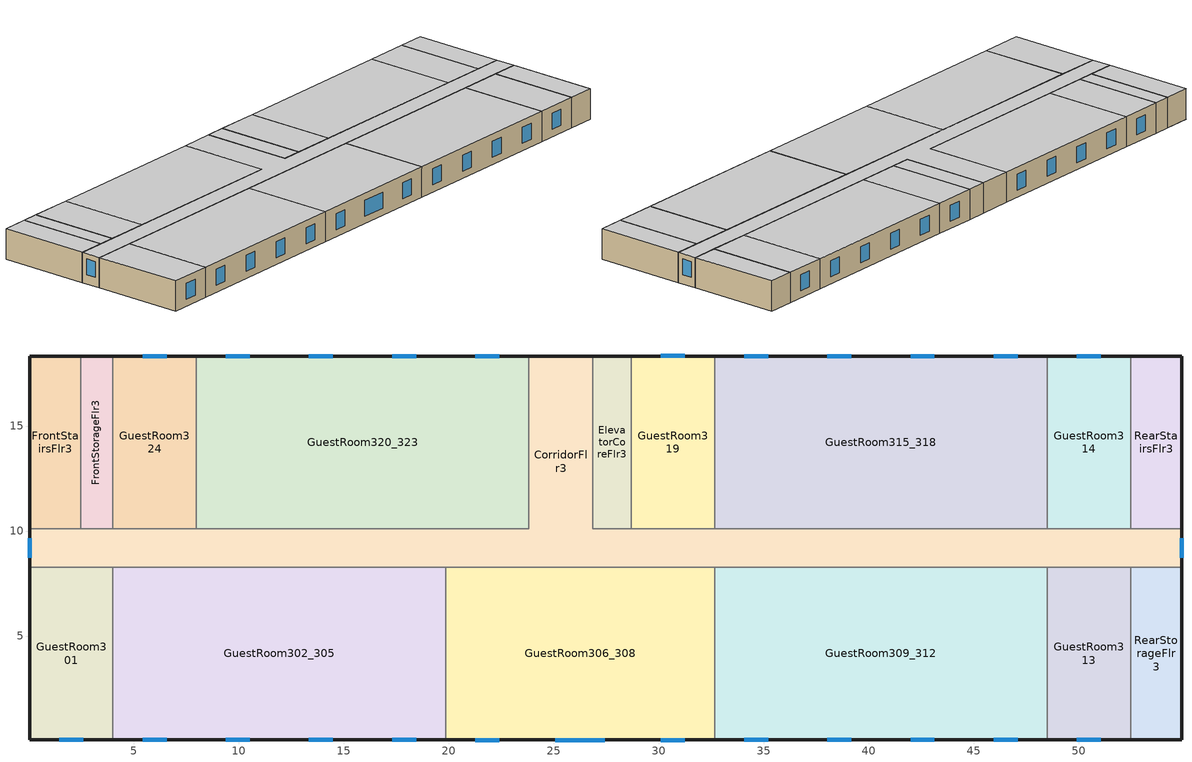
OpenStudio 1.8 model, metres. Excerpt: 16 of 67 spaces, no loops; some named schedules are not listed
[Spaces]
GuestRoom302_305
 floor to GuestRoom202_205: 19.86,8.28 19.86,0.05 4.01,0.05 4.01,8.28 z6.1
 wall outside: 4.01,0.05 19.86,0.05 z6.1:8.84
 wall to CorridorFlr3: 19.86,8.28 4.01,8.28 z6.1:8.84
 wall to GuestRoom301: 4.01,8.28 4.01,0.05 z6.1:8.84
 wall to GuestRoom306_308: 19.86,0.05 19.86,8.28 z6.1:8.84
 window: 17.31,0.05 18.45,0.05 / 9.39,0.05 10.52,0.05 / 13.35,0.05 14.49,0.05 / 5.42,0.05 6.56,0.05 z6.75:8.19
 ceiling to GuestRoom402_405: 19.86,0.05 19.86,8.28 4.01,8.28 4.01,0.05 z8.84
GuestRoom319
 floor to GuestRoom219: 32.66,18.34 32.66,10.11 28.7,10.11 28.7,18.34 z6.1
 wall outside: 32.66,18.34 28.7,18.34 z6.1:8.84
 wall to GuestRoom315_318: 32.66,10.11 32.66,18.34 z6.1:8.84
 wall to ElevatorCoreFlr3: 28.7,18.34 28.7,10.11 z6.1:8.84
 wall to CorridorFlr3: 28.7,10.11 32.66,10.11 z6.1:8.84
 window: 31.25,18.34 30.11,18.34 z6.75:8.19
 ceiling to GuestRoom419: 32.66,10.11 32.66,18.34 28.7,18.34 28.7,10.11 z8.84
GuestRoom309_312
 floor to GuestRoom209_212: 48.51,8.28 48.51,0.05 32.66,0.05 32.66,8.28 z6.1
 wall outside: 32.66,0.05 48.51,0.05 z6.1:8.84
 wall to GuestRoom313: 48.51,0.05 48.51,8.28 z6.1:8.84
 wall to CorridorFlr3: 48.51,8.28 32.66,8.28 z6.1:8.84
 wall to GuestRoom306_308: 32.66,8.28 32.66,0.05 z6.1:8.84
 window: 42,0.05 43.14,0.05 / 34.07,0.05 35.21,0.05 / 38.04,0.05 39.18,0.05 / 45.96,0.05 47.1,0.05 z6.75:8.19
 ceiling to GuestRoom409_412: 48.51,0.05 48.51,8.28 32.66,8.28 32.66,0.05 z8.84
ElevatorCoreFlr3
 floor to ElevatorCoreFlr2: 28.7,18.34 28.7,10.11 26.87,10.11 26.87,18.34 z6.1
 wall outside: 28.7,18.34 26.87,18.34 z6.1:8.84
 wall to CorridorFlr3: 26.87,18.34 26.87,10.11 28.7,10.11 z6.1:8.84
 ceiling to ElevatorCoreFlr4: 28.7,10.11 28.7,18.34 26.87,18.34 26.87,10.11 z8.84
FrontStairsFlr3
 floor to FrontStairsFlr2: 2.49,18.34 2.49,10.11 0.05,10.11 0.05,18.34 z6.1
 wall outside: 2.49,18.34 0.05,18.34 0.05,10.11 z6.1:8.84
 wall to CorridorFlr3: 0.05,10.11 2.49,10.11 z6.1:8.84
 wall to FrontStorageFlr3: 2.49,10.11 2.49,18.34 z6.1:8.84
 ceiling to FrontStairsFlr4: 2.49,10.11 2.49,18.34 0.05,18.34 0.05,10.11 z8.84
GuestRoom315_318
 floor to GuestRoom215_218: 48.51,18.34 48.51,10.11 32.66,10.11 32.66,18.34 z6.1
 wall outside: 48.51,18.34 32.66,18.34 z6.1:8.84
 wall to GuestRoom314: 48.51,10.11 48.51,18.34 z6.1:8.84
 wall to CorridorFlr3: 32.66,10.11 48.51,10.11 z6.1:8.84
 window: 39.18,18.34 38.04,18.34 / 47.1,18.34 45.96,18.34 / 35.21,18.34 34.07,18.34 / 43.14,18.34 42,18.34 z6.75:8.19
 ceiling to GuestRoom415_418: 48.51,10.11 48.51,18.34 32.66,18.34 32.66,10.11 z8.84
CorridorFlr3
 floor to CorridorFlr2: 26.87,18.34 26.87,10.11 54.91,10.11 54.91,8.28 0.05,8.28 0.05,10.11 23.82,10.11 23.82,18.34 z6.1
 wall outside: 54.91,8.28 54.91,10.11 / 0.05,10.11 0.05,8.28 / 26.87,18.34 23.82,18.34 z6.1:8.84
 wall to FrontStorageFlr3: 4.01,10.11 2.49,10.11 z6.1:8.84
 wall to GuestRoom324: 7.97,10.11 4.01,10.11 z6.1:8.84
 wall to GuestRoom320_323: 23.82,18.34 23.82,10.11 7.97,10.11 z6.1:8.84
 wall to GuestRoom314: 52.47,10.11 48.51,10.11 z6.1:8.84
 wall to RearStairsFlr3: 54.91,10.11 52.47,10.11 z6.1:8.84
 wall to RearStorageFlr3: 52.47,8.28 54.91,8.28 z6.1:8.84
 wall to GuestRoom301: 0.05,8.28 4.01,8.28 z6.1:8.84
 wall to GuestRoom306_308: 19.86,8.28 32.66,8.28 z6.1:8.84
 wall to GuestRoom313: 48.51,8.28 52.47,8.28 z6.1:8.84
 window: 54.91,8.73 54.91,9.66 / 0.05,9.66 0.05,8.73 z6.94:8.36
 ceiling to CorridorFlr4: 54.91,8.28 54.91,10.11 26.87,10.11 26.87,18.34 23.82,18.34 23.82,10.11 0.05,10.11 0.05,8.28 z8.84
GuestRoom320_323
 floor to GuestRoom220_223: 23.82,18.34 23.82,10.11 7.97,10.11 7.97,18.34 z6.1
 wall outside: 23.82,18.34 7.97,18.34 z6.1:8.84
 wall to GuestRoom324: 7.97,18.34 7.97,10.11 z6.1:8.84
 window: 18.45,18.34 17.31,18.34 / 10.52,18.34 9.39,18.34 / 22.41,18.34 21.27,18.34 / 14.49,18.34 13.35,18.34 z6.75:8.19
 ceiling to GuestRoom420_423: 23.82,10.11 23.82,18.34 7.97,18.34 7.97,10.11 z8.84
RearStorageFlr3
 floor to RearStorageFlr2: 54.91,8.28 54.91,0.05 52.47,0.05 52.47,8.28 z6.1
 wall outside: 52.47,0.05 54.91,0.05 54.91,8.28 z6.1:8.84
 wall to GuestRoom313: 52.47,8.28 52.47,0.05 z6.1:8.84
 ceiling to RearStorageFlr4: 54.91,0.05 54.91,8.28 52.47,8.28 52.47,0.05 z8.84
FrontStorageFlr3
 floor to FrontStorageFlr2: 4.01,18.34 4.01,10.11 2.49,10.11 2.49,18.34 z6.1
 wall outside: 4.01,18.34 2.49,18.34 z6.1:8.84
 wall to GuestRoom324: 4.01,10.11 4.01,18.34 z6.1:8.84
 ceiling to FrontStorageFlr4: 4.01,10.11 4.01,18.34 2.49,18.34 2.49,10.11 z8.84
RearStairsFlr3
 floor to RearStairsFlr2: 54.91,18.34 54.91,10.11 52.47,10.11 52.47,18.34 z6.1
 wall outside: 54.91,10.11 54.91,18.34 52.47,18.34 z6.1:8.84
 wall to GuestRoom314: 52.47,18.34 52.47,10.11 z6.1:8.84
 ceiling to RearStairsFlr4: 54.91,10.11 54.91,18.34 52.47,18.34 52.47,10.11 z8.84
GuestRoom306_308
 floor to GuestRoom206_208: 32.66,8.28 32.66,0.05 19.86,0.05 19.86,8.28 z6.1
 wall outside: 19.86,0.05 32.66,0.05 z6.1:8.84
 window: 25.08,0.05 27.44,0.05 / 30.11,0.05 31.25,0.05 / 21.27,0.05 22.41,0.05 z6.75:8.19
 ceiling to GuestRoom406_408: 32.66,0.05 32.66,8.28 19.86,8.28 19.86,0.05 z8.84
GuestRoom314
 floor to GuestRoom214: 52.47,18.34 52.47,10.11 48.51,10.11 48.51,18.34 z6.1
 wall outside: 52.47,18.34 48.51,18.34 z6.1:8.84
 window: 51.06,18.34 49.92,18.34 z6.75:8.19
 ceiling to GuestRoom414: 52.47,10.11 52.47,18.34 48.51,18.34 48.51,10.11 z8.84
GuestRoom301
 floor to GuestRoom201: 4.01,8.28 4.01,0.05 0.05,0.05 0.05,8.28 z6.1
 wall outside: 0.05,8.28 0.05,0.05 4.01,0.05 z6.1:8.84
 window: 1.46,0.05 2.6,0.05 z6.75:8.19
 ceiling to GuestRoom401: 4.01,0.05 4.01,8.28 0.05,8.28 0.05,0.05 z8.84
GuestRoom324
 floor to GuestRoom224: 7.97,18.34 7.97,10.11 4.01,10.11 4.01,18.34 z6.1
 wall outside: 7.97,18.34 4.01,18.34 z6.1:8.84
 window: 6.56,18.34 5.42,18.34 z6.75:8.19
 ceiling to GuestRoom424: 7.97,10.11 7.97,18.34 4.01,18.34 4.01,10.11 z8.84
GuestRoom313
 floor to GuestRoom213: 52.47,8.28 52.47,0.05 48.51,0.05 48.51,8.28 z6.1
 wall outside: 48.51,0.05 52.47,0.05 z6.1:8.84
 window: 49.92,0.05 51.06,0.05 z6.75:8.19
 ceiling to GuestRoom413: 52.47,0.05 52.47,8.28 48.51,8.28 48.51,0.05 z8.84
[Site]
El Paso International Ap  Ut_TX_USA: Latitude {deg}=31.77; Longitude {deg}=-106.5; Time Zone {hr}=-7; Elevation {m}=1186; Terrain=Suburbs
[Building]
90.1-2010-SmallHotel-ASHRAE 169-2006-3B created: 2015-08-18 09:52:40 -0600: North Axis {deg}=180; Default Construction Set=90.1-2010 - SmHotel - ASHRAE 169-2006-3B
[Site:GroundTemperature:BuildingSurface]
20.4, 20.43, 20.56, 20.66, 20.86, 21.06, 21.16, 21.14, 21.08, 20.94, 20.7, 20.52
[Site:WaterMainsTemperature]
Calculation Method=Correlation; Annual Average Outdoor Air Temperature {C}=17.9417; Maximum Difference In Monthly Average Outdoor Air Temperatures {deltaC}=21.1
[SizingPeriod:DesignDay] Barometric Pressure {Pa}=87865; Sky Clearness=0; Rain Indicator=0; Snow Indicator=0; Day of Month=21; Daylight Saving Time Indicator=0; Humidity Indicating Type=Wetbulb; Dry-Bulb Temperature Range Modifier Type=DefaultMultipliers
Name | Maximum Dry-Bulb Temperature {C} | Daily Dry-Bulb Temperature Range {deltaC} | Humidity Indicating Conditions at Maximum Dry-Bulb {BasedOnField A3} | Wind Speed {m/s} | Wind Direction {deg} | Month | Day Type | Solar Model Indicator | ASHRAE Taub | ASHRAE Taud
El Paso International Ap  Ut Ann Clg .4% Condns DB=>MWB | 38.1 | 13 | 18.1 | 3.9 | 280 | 7 | SummerDesignDay | ASHRAETau | 0.605 | 1.547
El Paso International Ap  Ut Ann Htg 99.6% Condns DB | -5.2 | 0 | -5.2 | 2.2 | 20 | 12 | WinterDesignDay | ASHRAEClearSky
[ClimateZones]
Climate Zone Institution Name 1=ASHRAE; Climate Zone Document Name 1=ANSI/ASHRAE Standard 169; Climate Zone Document Year 1=2006; Climate Zone Institution Name 2=CEC; Climate Zone Document Name 2=California Climate Zone Descriptions; Climate Zone Document Year 2=1995
[Material:NoMass] Thermal Absorptance=0.9; Solar Absorptance=0.7
Name | Roughness | Thermal Resistance {m2-K/W} | Visible Absorptance
CP02 CARPET PAD | VeryRough | 0.21648 | 0.8
Typical Insulation R-6.78 | Smooth | 1.19347 | 0.7
Typical Carpet Pad | Smooth | 0.21648 | 0.8
Typical Insulation R-9.73 | Smooth | 1.71283 | 0.7
Typical Insulation R-19.72; Typical Insulation R-19.72 2 | Smooth | 3.4722 | 0.7
Typical Insulation R-0.58; Typical Insulation R-0.58 2 | Smooth | 0.101875 | 0.7
Typical Insulation R-8.93; Typical Insulation R-8.93 1 | Smooth | 1.57183 | 0.7
Typical Insulation R-13.45 1 | Smooth | 2.368 | 0.7
[Material]
Name | Roughness | Thickness {m} | Conductivity {W/m-K} | Density {kg/m3} | Specific Heat {J/kg-K} | Thermal Absorptance | Solar Absorptance | Visible Absorptance
4 in. Normalweight Concrete Floor | MediumRough | 0.1016 | 2.31 | 2322 | 832 | 0.9 | 0.7 | 0.7
25mm Stucco | Smooth | 0.0254 | 0.72 | 1856 | 840 | 0.9 | 0.7 | 0.7
5/8 in. Gypsum Board | MediumSmooth | 0.0159 | 0.16 | 800 | 1090 | 0.9 | 0.7 | 0.7
Roof Membrane - Highly Reflective | VeryRough | 0.0095 | 0.16 | 1121.29 | 1460 | 0.75 | 0.45 | 0.7
Metal Roof Surface; F08 Metal surface | Smooth | 0.0008 | 45.28 | 7824 | 500 | 0.9 | 0.7 | 0.7
1/2 in. Gypsum Board | Smooth | 0.0127 | 0.16 | 800 | 1090 | 0.9 | 0.7 | 0.5
8 in. Normalweight Concrete Floor | MediumRough | 0.2032 | 2.31 | 2322 | 832 | 0.9 | 0.7 | 0.7
8 in. Concrete Block Basement Wall | MediumRough | 0.2032 | 1.326 | 1842 | 912 | 0.9 | 0.7 | 0.7
G05 25mm wood | MediumSmooth | 0.0254 | 0.15 | 608 | 1630 | 0.9 | 0.5 | 0.5
[Construction]
Typical Insulated Exterior Mass Floor R-9.35: Typical Insulation R-6.78, 4 in. Normalweight Concrete Floor, Typical Carpet Pad
Typical Insulated Steel Framed Exterior Wall R-11.9: 25mm Stucco, 5/8 in. Gypsum Board, Typical Insulation R-9.73, 5/8 in. Gypsum Board
Typical IEAD Roof - Highly Reflective R-20.83: Roof Membrane - Highly Reflective, Typical Insulation R-19.72, Metal Roof Surface
int_slab_floor_smallhotel: 4 in. Normalweight Concrete Floor, CP02 CARPET PAD
int_wall_smallhotel: 1/2 in. Gypsum Board, 1/2 in. Gypsum Board
int_slab_ceiling_smallhotel: CP02 CARPET PAD, 4 in. Normalweight Concrete Floor
Smallhotel 2010 Slab Floor: 8 in. Normalweight Concrete Floor, CP02 CARPET PAD
Typical Insulated Basement Mass Wall: 8 in. Concrete Block Basement Wall
U 0.65 SHGC 0.25 Dbl Ref-C-H Clr 6mm/6mm Air: REF C CLEAR HI 6MM, AIR 6MM, CLEAR 6MM
Typical Insulated Metal Door R-1.43: F08 Metal surface, Typical Insulation R-0.58
Typical Overhead Door: Typical Insulation R-8.93
U 1.17 SHGC 0.39 Simple Glazing Skylight: U 1.17 SHGC 0.39 Simple Glazing
Typical Interior Window: Clear 3mm
Typical Interior Door; Typical Interior Partition: G05 25mm wood
U 1.17 SHGC 0.36 Simple Glazing Skylight: U 1.17 SHGC 0.36 Simple Glazing
Typical Insulated Exterior Mass Floor R-11.49 1: Typical Insulation R-8.93 1, 4 in. Normalweight Concrete Floor, Typical Carpet Pad
Typical Insulated Steel Framed Exterior Wall R-15.63 1: 25mm Stucco, 5/8 in. Gypsum Board, Typical Insulation R-13.45 1, 5/8 in. Gypsum Board
Typical IEAD Roof - Highly Reflective R-20.83 2: Roof Membrane - Highly Reflective, Typical Insulation R-19.72 2, Metal Roof Surface
Typical Insulated Metal Door R-1.43 2: F08 Metal surface, Typical Insulation R-0.58 2
[DefaultConstructionSet] Interior Partition Construction=Typical Interior Partition
Name | Default Exterior Surface Constructions | Default Interior Surface Constructions | Default Ground Contact Surface Constructions | Default Exterior SubSurface Constructions | Default Interior SubSurface Constructions
90.1-2010 - SmHotel - ASHRAE 169-2006-3B | Default Surface Constructions 1 | Default Surface Constructions 2 | Default Surface Constructions 3 | Default Sub Surface Constructions 1 | Default Sub Surface Constructions 2
90.1-2010 - SmHotel - ASHRAE 169-2006-3B 2 | Default Surface Constructions 7 | Default Surface Constructions 8 | Default Surface Constructions 9 | Default Sub Surface Constructions 5 | Default Sub Surface Constructions 6
[DefaultSurfaceConstructions]
Name | Floor Construction | Wall Construction | Roof Ceiling Construction
Default Surface Constructions 1 | Typical Insulated Exterior Mass Floor R-9.35 | Typical Insulated Steel Framed Exterior Wall R-11.9 | Typical IEAD Roof - Highly Reflective R-20.83
Default Surface Constructions 2; Default Surface Constructions 8 | int_slab_floor_smallhotel | int_wall_smallhotel | int_slab_ceiling_smallhotel
Default Surface Constructions 3; Default Surface Constructions 9 | Smallhotel 2010 Slab Floor | Typical Insulated Basement Mass Wall
Default Surface Constructions 7 | Typical Insulated Exterior Mass Floor R-11.49 1 | Typical Insulated Steel Framed Exterior Wall R-15.63 1 | Typical IEAD Roof - Highly Reflective R-20.83 2
[DefaultSubSurfaceConstructions]
Name | Fixed Window Construction | Operable Window Construction | Door Construction | Overhead Door Construction | Skylight Construction | Tubular Daylight Dome Construction | Tubular Daylight Diffuser Construction
Default Sub Surface Constructions 1 | U 0.65 SHGC 0.25 Dbl Ref-C-H Clr 6mm/6mm Air | U 0.65 SHGC 0.25 Dbl Ref-C-H Clr 6mm/6mm Air | Typical Insulated Metal Door R-1.43 | Typical Overhead Door | U 1.17 SHGC 0.39 Simple Glazing Skylight | Typical Interior Window | Typical Interior Window
Default Sub Surface Constructions 2; Default Sub Surface Constructions 6 | Typical Interior Window | Typical Interior Window | Typical Interior Door
Default Sub Surface Constructions 5 | U 0.65 SHGC 0.25 Dbl Ref-C-H Clr 6mm/6mm Air | U 0.65 SHGC 0.25 Dbl Ref-C-H Clr 6mm/6mm Air | Typical Insulated Metal Door R-1.43 2 | Typical Overhead Door | U 1.17 SHGC 0.36 Simple Glazing Skylight | Typical Interior Window | Typical Interior Window
[WindowMaterial:Glazing] Optical Data Type=SpectralAverage; Infrared Transmittance at Normal Incidence=0; Front Side Infrared Hemispherical Emissivity=0.84; Conductivity {W/m-K}=0.9; Dirt Correction Factor for Solar and Visible Transmittance=1; Solar Diffusing=No
Name | Thickness {m} | Solar Transmittance at Normal Incidence | Front Side Solar Reflectance at Normal Incidence | Back Side Solar Reflectance at Normal Incidence | Visible Transmittance at Normal Incidence | Front Side Visible Reflectance at Normal Incidence | Back Side Visible Reflectance at Normal Incidence | Back Side Infrared Hemispherical Emissivity
REF C CLEAR HI 6MM | 0.006 | 0.2 | 0.16 | 0.39 | 0.22 | 0.17 | 0.35 | 0.55
CLEAR 6MM | 0.006 | 0.775 | 0.071 | 0.071 | 0.881 | 0.08 | 0.08 | 0.84
Clear 3mm | 0.003 | 0.837 | 0.075 | 0.075 | 0.898 | 0.081 | 0.081 | 0.84
[WindowMaterial:Gas]
AIR 6MM: Gas Type=Air; Thickness {m}=0.0063
[WindowMaterial:SimpleGlazingSystem] U-Factor {W/m2-K}=6.64357; Visible Transmittance=0.23
Name | Solar Heat Gain Coefficient
U 1.17 SHGC 0.39 Simple Glazing | 0.39
U 1.17 SHGC 0.36 Simple Glazing | 0.36
[Space] Default Construction Set=90.1-2010 - SmHotel - ASHRAE 169-2006-3B 2; Building Story=BuildingStory3
Name | Space Type | Thermal Zone
GuestRoom314 | 90.1-2010 - SmHotel - GuestRoom123Occ | GuestRoom314 ZN
GuestRoom302_305 | 90.1-2010 - SmHotel - GuestRoom123Vac | GuestRoom302_305 ZN
GuestRoom319 | 90.1-2010 - SmHotel - GuestRoom123Vac | GuestRoom319 ZN
GuestRoom309_312 | 90.1-2010 - SmHotel - GuestRoom123Occ | GuestRoom309_312 ZN
GuestRoom301 | 90.1-2010 - SmHotel - GuestRoom123Vac | GuestRoom301 ZN
CorridorFlr3 | 90.1-2010 - SmHotel - Corridor | CorridorFlr3 ZN
GuestRoom324 | 90.1-2010 - SmHotel - GuestRoom123Vac | GuestRoom324 ZN
ElevatorCoreFlr3 | 90.1-2010 - SmHotel - ElevatorCore4 | ElevatorCoreFlr3 ZN
RearStairsFlr3 | 90.1-2010 - SmHotel - Stair | RearStairsFlr3 ZN
RearStorageFlr3 | 90.1-2010 - SmHotel - Storage | RearStorageFlr3 ZN
FrontStairsFlr3 | 90.1-2010 - SmHotel - Stair | FrontStairsFlr3 ZN
GuestRoom315_318 | 90.1-2010 - SmHotel - GuestRoom123Occ | GuestRoom315_318 ZN
GuestRoom320_323 | 90.1-2010 - SmHotel - GuestRoom123Occ | GuestRoom320_323 ZN
FrontStorageFlr3 | 90.1-2010 - SmHotel - Storage | FrontStorageFlr3 ZN
GuestRoom313 | 90.1-2010 - SmHotel - GuestRoom123Vac | GuestRoom313 ZN
GuestRoom306_308 | 90.1-2010 - SmHotel - GuestRoom123Vac | GuestRoom306_308 ZN
[BuildingStory]
BuildingStory3
[SpaceType] Standards Building Type=SmallHotel
Name | Default Schedule Set | Design Specification Outdoor Air Object | Standards Space Type
90.1-2010 - SmHotel - GuestRoom123Occ | 90.1-2010 - SmHotel - GuestRoom123Occ Schedule Set | 90.1-2010 - SmHotel - GuestRoom123Occ Ventilation | GuestRoom123Occ
90.1-2010 - SmHotel - GuestRoom123Vac | 90.1-2010 - SmHotel - GuestRoom123Vac Schedule Set | 90.1-2010 - SmHotel - GuestRoom123Vac Ventilation | GuestRoom123Vac
90.1-2010 - SmHotel - Stair | 90.1-2010 - SmHotel - Stair Schedule Set | 90.1-2010 - SmHotel - Stair Ventilation | Stair
90.1-2010 - SmHotel - Corridor | 90.1-2010 - SmHotel - Corridor Schedule Set | 90.1-2010 - SmHotel - Corridor Ventilation | Corridor
90.1-2010 - SmHotel - ElevatorCore4 | 90.1-2010 - SmHotel - ElevatorCore4 Schedule Set | 90.1-2010 - SmHotel - ElevatorCore4 Ventilation | ElevatorCore4
90.1-2010 - SmHotel - Storage | 90.1-2010 - SmHotel - Storage Schedule Set | 90.1-2010 - SmHotel - Storage Ventilation | Storage
[DefaultScheduleSet]
Name | Number of People Schedule | People Activity Level Schedule | Lighting Schedule | Electric Equipment Schedule | Infiltration Schedule
90.1-2010 - SmHotel - GuestRoom123Occ Schedule Set | HotelSmall GuestRoom_Occ_Sch | HotelSmall Activity_Sch | HotelSmall BLDG_LIGHT_GUESTROOM_SCH_2010 | HotelSmall GuestRoom_Eqp_Sch_Base | HotelSmall GuestRoom_Infil_Sch
90.1-2010 - SmHotel - GuestRoom123Vac Schedule Set | HotelSmall AlwaysOff | HotelSmall Activity_Sch | HotelSmall AlwaysOff | HotelSmall AlwaysOff | HotelSmall GuestRoom_Infil_Sch
90.1-2010 - SmHotel - Stair Schedule Set |  |  | HotelSmall BLDG_LIGHT_STAIR_SCH |  | Always On
90.1-2010 - SmHotel - Corridor Schedule Set |  |  | HotelSmall BLDG_LIGHT_CORRIDOR_SCH |  | Always On
90.1-2010 - SmHotel - ElevatorCore4 Schedule Set |  |  |  |  | Always On
[Lights]
Name | Lights Definition | Space or SpaceType
90.1-2010 - SmHotel - GuestRoom123Occ Lights | 90.1-2010 - SmHotel - GuestRoom123Occ Lights Definition | 90.1-2010 - SmHotel - GuestRoom123Occ
90.1-2010 - SmHotel - GuestRoom123Vac Lights | 90.1-2010 - SmHotel - GuestRoom123Vac Lights Definition | 90.1-2010 - SmHotel - GuestRoom123Vac
90.1-2010 - SmHotel - Corridor Lights | 90.1-2010 - SmHotel - Corridor Lights Definition | 90.1-2010 - SmHotel - Corridor
[DesignSpecification:OutdoorAir] Outdoor Air Method=Sum
Name | Outdoor Air Flow per Person {m3/s-person} | Outdoor Air Flow per Floor Area {m3/s-m2}
90.1-2010 - SmHotel - GuestRoom123Occ Ventilation; 90.1-2010 - SmHotel - GuestRoom123Vac Ventilation | 0.00235974 | 0.0003048
90.1-2010 - SmHotel - Stair Ventilation; 90.1-2010 - SmHotel - Corridor Ventilation |  | 0.0003048
90.1-2010 - SmHotel - ElevatorCore4 Ventilation |  | 0.0006096
[People]
Name | People Definition | Space or SpaceType
90.1-2010 - SmHotel - GuestRoom123Occ People | 90.1-2010 - SmHotel - GuestRoom123Occ People Definition | 90.1-2010 - SmHotel - GuestRoom123Occ
90.1-2010 - SmHotel - GuestRoom123Vac People | 90.1-2010 - SmHotel - GuestRoom123Vac People Definition | 90.1-2010 - SmHotel - GuestRoom123Vac
[ElectricEquipment]
Name | Electric Equipment Definition | Space or SpaceType
90.1-2010 - SmHotel - GuestRoom123Occ Electric Equipment | 90.1-2010 - SmHotel - GuestRoom123Occ Electric Equipment Definition | 90.1-2010 - SmHotel - GuestRoom123Occ
90.1-2010 - SmHotel - GuestRoom123Vac Electric Equipment | 90.1-2010 - SmHotel - GuestRoom123Vac Electric Equipment Definition | 90.1-2010 - SmHotel - GuestRoom123Vac
[ThermostatSetpoint:DualSetpoint]
Name | Heating Setpoint Temperature Schedule | Cooling Setpoint Temperature Schedule
90.1-2010 - SmHotel - GuestRoom123Occ Thermostat | HotelSmall Adva_OccGuestRoom_HtgSP_Sch | HotelSmall Adva_OccGuestRoom_ClgSP_Sch
90.1-2010 - SmHotel - GuestRoom123Vac Thermostat | HotelSmall VacGuestRoom_HtgSP_Sch | HotelSmall VacGuestRoom_ClgSP_Sch
90.1-2010 - SmHotel - Stair Thermostat; 90.1-2010 - SmHotel - Storage Thermostat | HotelSmall SemiHeated_HtgSP_Sch | SmallHotel UnitHeater ClgSP Sch
90.1-2010 - SmHotel - Corridor Thermostat | HotelSmall CommonArea_HtgSP_Sch | HotelSmall CommonArea_ClgSP_Sch
90.1-2010 - SmHotel - ElevatorCore4 Thermostat
[SpaceInfiltration:DesignFlowRate] Design Flow Rate Calculation Method=Flow/ExteriorArea; Flow per Exterior Surface Area {m3/s-m2}=0.000569573; Constant Term Coefficient=0; Temperature Term Coefficient=0; Velocity Term Coefficient=0.224; Velocity Squared Term Coefficient=0
Name | Space or SpaceType
CorridorFlr3 Infiltration | CorridorFlr3
ElevatorCoreFlr3 Infiltration | ElevatorCoreFlr3
FrontStairsFlr3 Infiltration | FrontStairsFlr3
FrontStorageFlr3 Infiltration | FrontStorageFlr3
GuestRoom301 Infiltration | GuestRoom301
GuestRoom302_305 Infiltration | GuestRoom302_305
GuestRoom306_308 Infiltration | GuestRoom306_308
GuestRoom309_312 Infiltration | GuestRoom309_312
GuestRoom313 Infiltration | GuestRoom313
GuestRoom314 Infiltration | GuestRoom314
GuestRoom315_318 Infiltration | GuestRoom315_318
GuestRoom319 Infiltration | GuestRoom319
GuestRoom320_323 Infiltration | GuestRoom320_323
GuestRoom324 Infiltration | GuestRoom324
RearStairsFlr3 Infiltration | RearStairsFlr3
RearStorageFlr3 Infiltration | RearStorageFlr3
[ThermalZone] Use Ideal Air Loads=No
Name | Thermostat
CorridorFlr3 ZN | 90.1-2010 - SmHotel - Corridor Thermostat
GuestRoom301 ZN; GuestRoom313 ZN; GuestRoom302_305 ZN; GuestRoom306_308 ZN; GuestRoom324 ZN; GuestRoom319 ZN | 90.1-2010 - SmHotel - GuestRoom123Vac Thermostat
RearStorageFlr3 ZN; FrontStorageFlr3 ZN | 90.1-2010 - SmHotel - Storage Thermostat
ElevatorCoreFlr3 ZN | 90.1-2010 - SmHotel - ElevatorCore4 Thermostat
RearStairsFlr3 ZN; FrontStairsFlr3 ZN | 90.1-2010 - SmHotel - Stair Thermostat
GuestRoom309_312 ZN; GuestRoom314 ZN; GuestRoom315_318 ZN; GuestRoom320_323 ZN | 90.1-2010 - SmHotel - GuestRoom123Occ Thermostat
[Exterior:Lights:Definition]
NonDimming Exterior Lights Def: Design Level {W}=4188
[Exterior:Lights]
NonDimming Exterior Lights Def: Exterior Lights Definition=NonDimming Exterior Lights Def; Schedule=HotelSmall Exterior_Lgt_ALWAYS_ON; Control Option=AstronomicalClock
